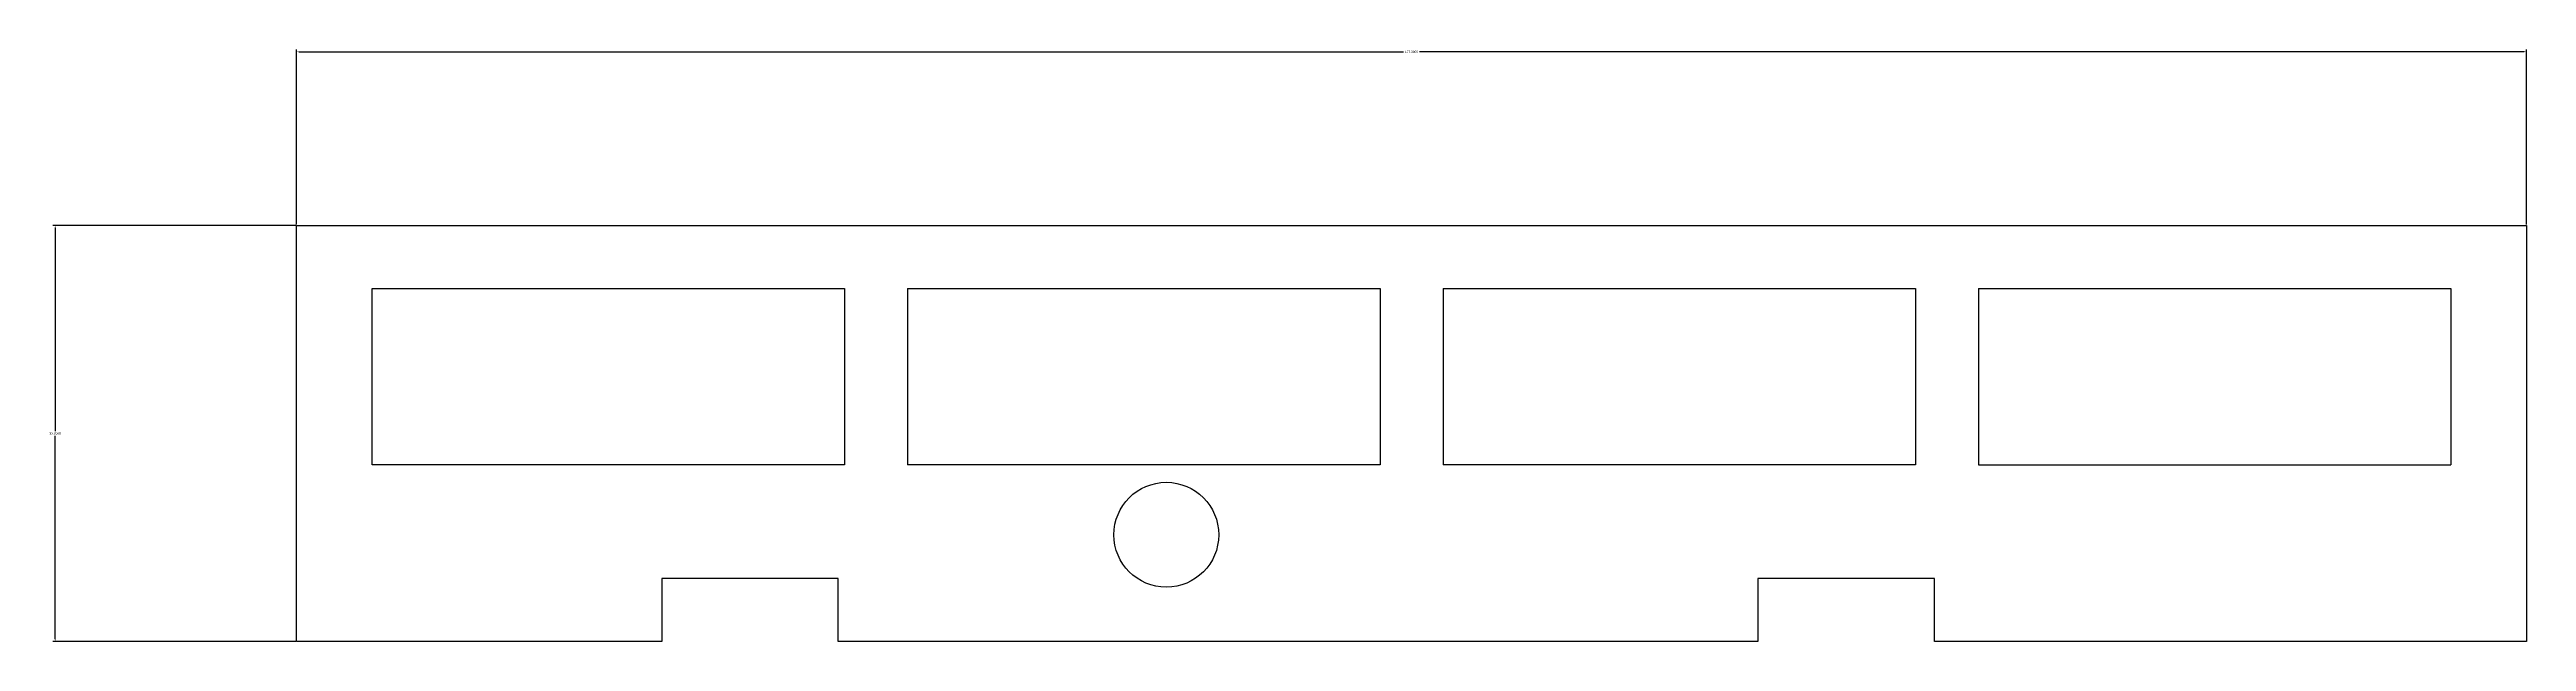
# Model space of a CAD drawing. Header units: inches. Extents: x -20 to 177, y 0 to 47.
import ezdxf

# ---------------------------------------------------------------- set-up
doc = ezdxf.new("R2010")
doc.units = ezdxf.units.IN
doc.header["$MEASUREMENT"] = 0
doc.layers.add('Koty', color=50, linetype='Continuous')
doc.layers.add('Plexi_cierne', color=7, linetype='Continuous', lineweight=30)
doc.dimstyles.get("Standard").update_dxf_attribs({"dimtxt": 0.18, "dimasz": 0.18, "dimexe": 0.18, "dimexo": 0.0625, "dimgap": 0.09, "dimtad": 0, "dimtih": 1, "dimtoh": 1, "dimdec": 4, "dimzin": 0, "dimdsep": 46, "dimtxsty": 'Standard', "dimcen": 0.09, "dimadec": 0, "dimazin": 0, "dimtfac": 1, "dimtdec": 4, "dimtofl": 0, "dimtmove": 0, "dimatfit": 3, "dimfxl": 1, "dimtolj": 1, "dimtzin": 0, "dimarcsym": 0})

# ---------------------------------------------------------------- blocks, each defined once
blk = doc.blocks.new('*D2')
at = {"layer": 'Defpoints', "color": 0, "transparency": 16777216}
for p in [(177, 46.77), (0, 33), (177, 33)]:
    blk.add_point(p, dxfattribs=at)
at = {"layer": 'Koty', "color": 0, "lineweight": -2, "transparency": 16777216}
for p, q in [((0, 33.06), (0, 46.95)), ((0.18, 46.77), (87.87, 46.77)), ((176.82, 46.77), (89.13, 46.77)), ((177, 33.06), (177, 46.95))]:
    blk.add_line(p, q, dxfattribs=at)
at = {"layer": 'Koty', "color": 0, "transparency": 16777216}
for points in [[(0.18, 46.8), (0.18, 46.74), (0, 46.77)], [(176.82, 46.8), (176.82, 46.74), (177, 46.77)]]:
    blk.add_solid(points, dxfattribs=at)
at = {"layer": 'Koty', "color": 0, "transparency": 16777216, "insert": (88.5, 46.77), "char_height": 0.18, "attachment_point": 5}
blk.add_mtext('\\A1;177.0000', dxfattribs=at)
blk = doc.blocks.new('*D4')
at = {"layer": 'Defpoints', "color": 0, "transparency": 16777216}
for p in [(0, 33), (-19.16, 0), (0, 0)]:
    blk.add_point(p, dxfattribs=at)
at = {"layer": 'Koty', "color": 0, "lineweight": -2, "transparency": 16777216}
for p, q in [((-0.06, 33), (-19.34, 33)), ((-19.16, 32.82), (-19.16, 16.68)), ((-19.16, 0.18), (-19.16, 16.32)), ((-0.06, 0), (-19.34, 0))]:
    blk.add_line(p, q, dxfattribs=at)
at = {"layer": 'Koty', "color": 0, "transparency": 16777216}
for points in [[(-19.19, 32.82), (-19.13, 32.82), (-19.16, 33)], [(-19.19, 0.18), (-19.13, 0.18), (-19.16, 0)]]:
    blk.add_solid(points, dxfattribs=at)
at = {"layer": 'Koty', "color": 0, "transparency": 16777216, "insert": (-19.16, 16.5), "char_height": 0.18, "attachment_point": 5}
blk.add_mtext('\\A1;33.0000', dxfattribs=at)

msp = doc.modelspace()

# ---------------------------------------------------------------- linework, layer by layer
at = {"layer": 'Plexi_cierne'}
for p, q in [((0, 33), (177, 33)), ((0, 0), (0, 33)), ((177, 33), (177, 0)), ((6, 28), (43.5, 28)), ((6, 14), (6, 28)), ((43.5, 28), (43.5, 14)), ((48.5, 28), (86, 28)), ((48.5, 28), (48.5, 14)), ((86, 28), (86, 14)), ((90.99999, 28), (90.99997, 14)), ((90.99999, 28), (128.49999, 28)), ((128.49999, 28), (128.49999, 14)), ((133.49999, 28), (171, 28)), ((133.49999, 28), (133.49999, 14)), ((171, 28), (171, 14)), ((43.5, 14), (6, 14)), ((86, 14), (48.5, 14)), ((128.49999, 14), (90.99997, 14)), ((133.49999, 14), (171, 14)), ((43, 5), (29, 5)), ((29, 5), (29, 0)), ((43, 0), (43, 5)), ((130, 5), (116, 5)), ((116, 5), (116, 0)), ((130, 0), (130, 5)), ((29, 0), (0, 0)), ((116, 0), (43, 0)), ((177, 0), (130, 0))]:
    msp.add_line(p, q, dxfattribs=at)
msp.add_circle((69.03698, 8.46178), 4.15905, dxfattribs=at)

# ---------------------------------------------------------------- dimensions: what is measured, and where the dimension line sits
at = {"layer": 'Koty'}
dim = msp.add_linear_dim(base=(177, 46.76872), p1=(0, 33), p2=(177, 33), dimstyle='Standard', dxfattribs=at)
dim.commit()
dim.dimension.update_dxf_attribs({"geometry": '*D2', "text_midpoint": (88.5, 46.76872)})
dim = msp.add_linear_dim(base=(-19.16479, 0), p1=(0, 33), p2=(0, 0), angle=90, dimstyle='Standard', dxfattribs=at)
dim.commit()
dim.dimension.update_dxf_attribs({"geometry": '*D4', "text_midpoint": (-19.16479, 16.5)})

doc.saveas('drawing.dxf')
